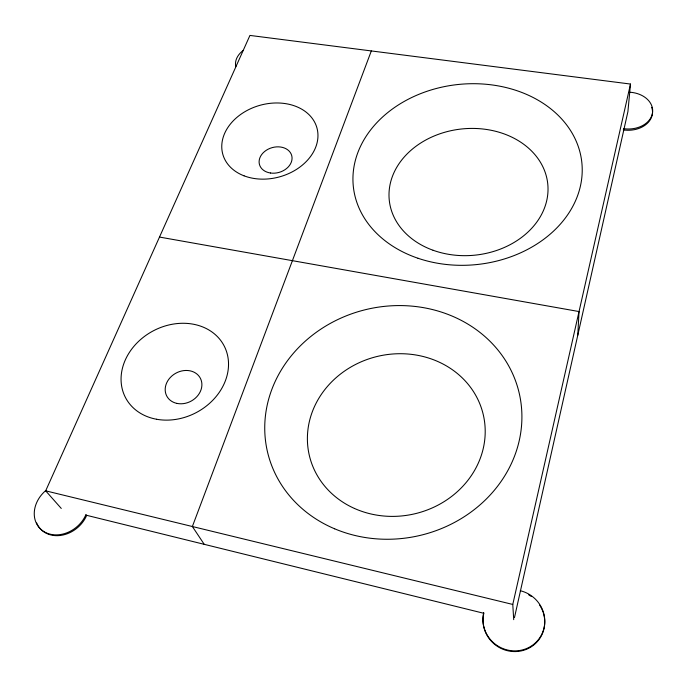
<?xml version="1.0" encoding="UTF-8"?>
<svg xmlns="http://www.w3.org/2000/svg" width="687" height="687" viewBox="0 0 687 687"><rect width="100%" height="100%" fill="white"/><g stroke="black" fill="none" stroke-linecap="round" stroke-linejoin="round"><path stroke-width="1.03" d="M577.784 335.213L579.029 311.555L159.504 237.067M61.272 508.44L45.677 490.836L249.939 35.423L630.494 84.054L627.909 111.655L514.477 617.544M513.713 619.665L512.777 604.448L630.494 84.054M371.323 50.941L192.369 526.517L204.228 544.327M45.677 490.836L512.777 604.448M85.866 515.13L483.648 613.251M543.177 612.357A31.181 30.168 33.4 0 1 515.319 651.577A31.181 30.168 33.4 0 1 483.82 613.293M528.707 594.83A31.181 30.168 33.4 0 1 531.274 596.453M539.664 605.118A31.181 30.168 33.4 0 1 542.85 611.413M86.691 515.336A28.983 23.865 -40.2 0 1 61.126 535.353A28.983 23.865 -40.2 0 1 36.651 522.97M651.714 107.344A24.534 18.403 1 0 1 623.289 129.886M85.987 514.503A29.026 23.882 -40.2 0 1 44.174 531.755A29.026 23.882 -40.2 0 1 45.677 490.621M235.839 66.691A22.156 16.007 -15.2 0 1 243.095 50.512M629.24 92.204A24.569 18.42 1 0 1 652.504 112.969A24.569 18.42 1 0 1 623.41 128.632M520.282 590.726A31.224 30.211 33.1 0 1 544.052 627.815A31.224 30.211 33.1 0 1 507.015 649.911A31.224 30.211 33.1 0 1 483.717 612.546M244.031 175.82A48.88 37.098 -15.8 0 0 317.918 137.168A48.88 37.098 -15.8 0 0 247.638 110.178A48.88 37.098 -15.8 0 0 244.031 175.82M270.455 173.004A16.737 12.855 -15.9 0 0 291.709 155.545A16.737 12.855 -15.9 0 0 264.589 151.518A16.737 12.855 -15.9 0 0 270.455 173.004M156.559 419.25A55.69 46.175 -28 0 0 227.689 355.909A55.69 46.175 -28 0 0 140.148 339.945A55.69 46.175 -28 0 0 156.559 419.25M177.1 403.432A19.013 15.913 -28.5 0 0 201.652 381.989A19.013 15.913 -28.5 0 0 171.887 375.961A19.013 15.913 -28.5 0 0 177.1 403.432M418.014 258.26A114.884 90.512 -6 0 0 581.889 163.034A114.884 90.512 -6 0 0 402.831 102.226A114.884 90.512 -6 0 0 418.014 258.26M433.033 250.24A79.666 63.444 -5.8 0 0 547.874 185.189A79.666 63.444 -5.8 0 0 424.618 140.663A79.666 63.444 -5.8 0 0 433.033 250.24M334.655 528.81A129.233 116.12 -13.2 0 0 521.751 411.049A129.233 116.12 -13.2 0 0 323.586 327.381A129.233 116.12 -13.2 0 0 334.655 528.81M354.415 508.432A89.336 80.886 -13.2 0 0 485.159 428.757A89.336 80.886 -13.2 0 0 349.322 367.957A89.336 80.886 -13.2 0 0 354.415 508.432"/></g></svg>
